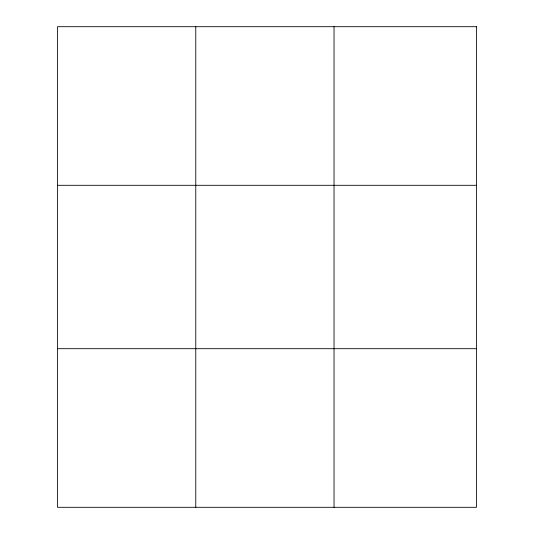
<?xml version="1.0" encoding="UTF-8"?>
<svg xmlns="http://www.w3.org/2000/svg" width="534" height="534" viewBox="0 0 534 534"><rect width="100%" height="100%" fill="white"/><g stroke="black" fill="none" stroke-linecap="round" stroke-linejoin="round"><path stroke-width="0.8" d="M195.771 26.7L195.771 507.3M334.037 26.7L334.037 507.3M57.505 185.298L476.495 185.298M57.505 348.702L476.495 348.702M476.495 26.7L476.495 507.3L57.505 507.3L57.505 26.7L476.495 26.7"/></g></svg>
